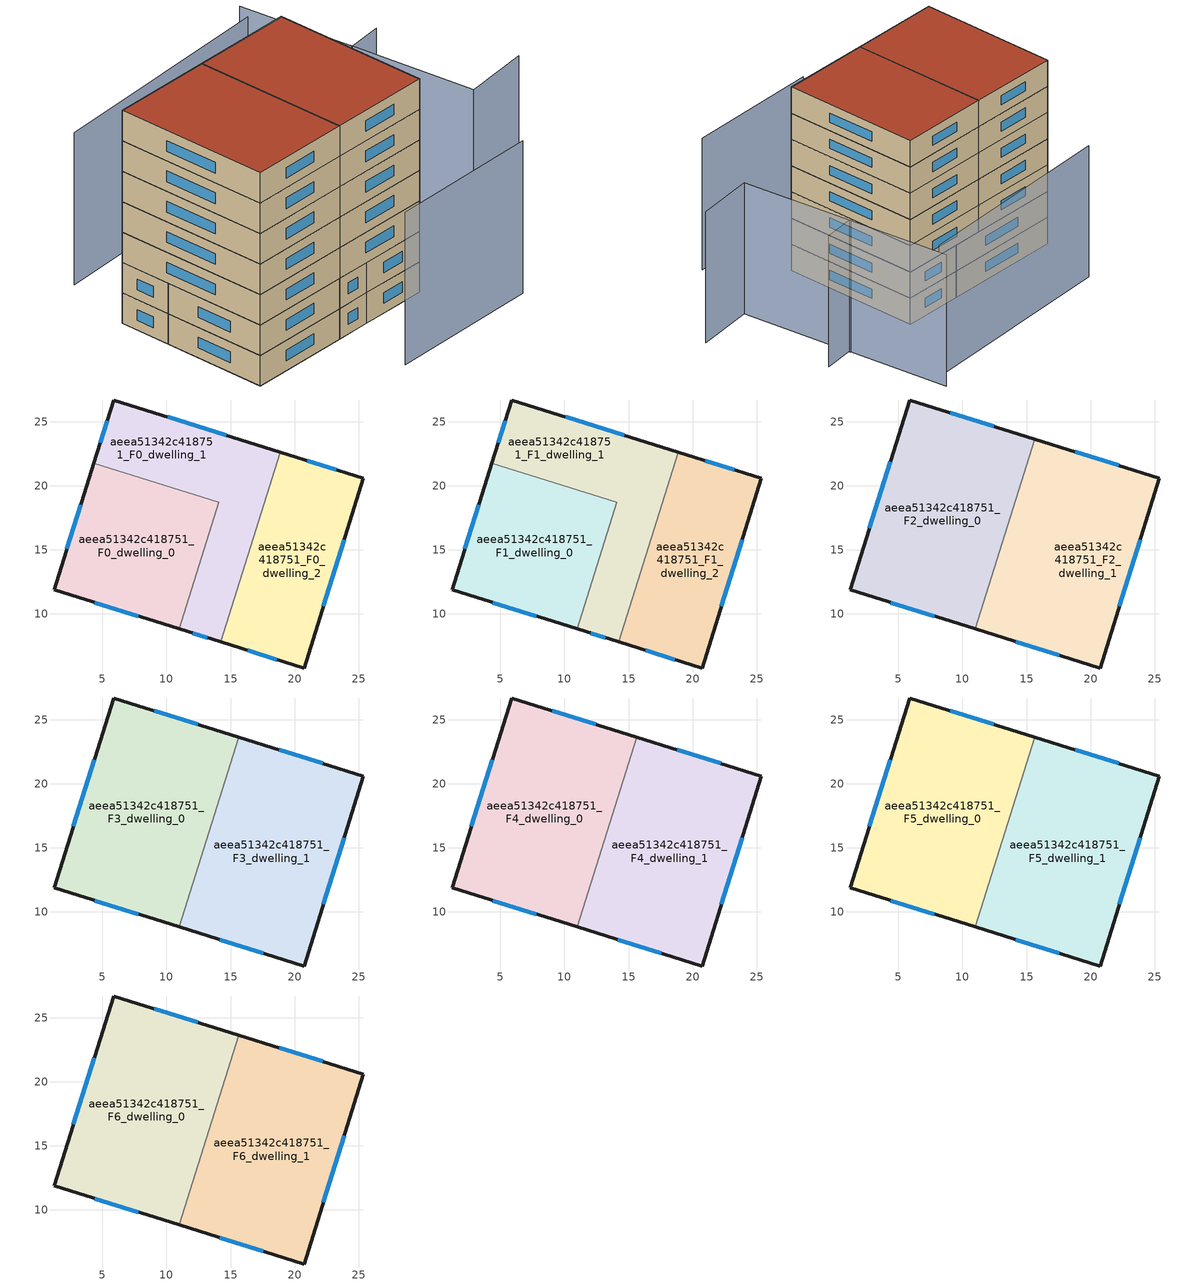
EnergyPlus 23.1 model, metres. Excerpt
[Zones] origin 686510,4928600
aeea51342c418751_F0_dwelling_0
 floor ground (EU_floor_Construction): 10.98,8.83 14.07,18.7 4.34,21.75 1.23,11.88 z0
 wall outside (EU_wall_Construction): 10.98,8.83 1.23,11.88 4.34,21.75 z0:3
 wall to aeea51342c418751_F0_dwelling_1 (EU_wall_Construction): 4.34,21.75 14.07,18.7 10.98,8.83 z0:3
 window (EU_Window_Construction): 7.81,9.82 4.4,10.89 / 2.24,15.09 3.33,18.54 z0.98:2.02
aeea51342c418751_F0_dwelling_1
 floor ground (EU_floor_Construction): 14.23,7.82 18.87,22.62 5.89,26.69 4.34,21.75 14.07,18.7 10.98,8.83 z0
 wall outside (EU_wall_Construction): 4.34,21.75 5.89,26.69 18.87,22.62 / 14.23,7.82 10.98,8.83 z0:3
 wall to aeea51342c418751_F0_dwelling_2 (EU_wall_Construction): 18.87,22.62 14.23,7.82 z0:3
 window (EU_Window_Construction): 4.84,23.35 5.39,25.08 / 10.11,25.37 14.65,23.94 / 13.18,8.15 12.04,8.5 z0.98:2.02
aeea51342c418751_F0_dwelling_2
 floor ground (EU_floor_Construction): 20.73,5.79 25.36,20.59 18.87,22.62 14.23,7.82 z0
 wall outside (EU_wall_Construction): 18.87,22.62 25.36,20.59 20.73,5.79 14.23,7.82 z0:3
 window (EU_Window_Construction): 20.98,21.96 23.25,21.25 / 23.86,15.77 22.24,10.6 / 18.62,6.45 16.35,7.16 z0.98:2.02
aeea51342c418751_F1_dwelling_0
 floor to aeea51342c418751_F0_dwelling_0 (EU_floor_Construction): 10.98,8.83 14.07,18.7 4.34,21.75 1.23,11.88 z3
 wall outside (EU_wall_Construction): 10.98,8.83 1.23,11.88 4.34,21.75 z3:6
 wall to aeea51342c418751_F1_dwelling_1 (EU_wall_Construction): 4.34,21.75 14.07,18.7 10.98,8.83 z3:6
 window (EU_Window_Construction): 7.81,9.82 4.4,10.89 / 2.24,15.09 3.33,18.54 z3.98:5.02
 ceiling adiabatic (EU_roof_Construction): 14.07,18.7 10.98,8.83 1.23,11.88 4.34,21.75 z6
aeea51342c418751_F1_dwelling_1
 floor to aeea51342c418751_F0_dwelling_1 (EU_floor_Construction): 14.23,7.82 18.87,22.62 5.89,26.69 4.34,21.75 14.07,18.7 10.98,8.83 z3
 wall outside (EU_wall_Construction): 4.34,21.75 5.89,26.69 18.87,22.62 / 14.23,7.82 10.98,8.83 z3:6
 wall to aeea51342c418751_F1_dwelling_2 (EU_wall_Construction): 18.87,22.62 14.23,7.82 z3:6
 window (EU_Window_Construction): 4.84,23.35 5.39,25.08 / 10.11,25.37 14.65,23.94 / 13.18,8.15 12.04,8.5 z3.98:5.02
 ceiling adiabatic (EU_roof_Construction): 15.62,23.64 10.99,8.83 14.07,18.7 4.34,21.75 5.89,26.69 z6
aeea51342c418751_F1_dwelling_2
 floor to aeea51342c418751_F0_dwelling_2 (EU_floor_Construction): 20.73,5.79 25.36,20.59 18.87,22.62 14.23,7.82 z3
 wall outside (EU_wall_Construction): 18.87,22.62 25.36,20.59 20.73,5.79 14.23,7.82 z3:6
 window (EU_Window_Construction): 20.98,21.96 23.25,21.25 / 23.86,15.77 22.24,10.6 / 18.62,6.45 16.35,7.16 z3.98:5.02
aeea51342c418751_F2_dwelling_0
 floor adiabatic (EU_floor_Construction): 10.99,8.83 15.62,23.64 5.89,26.69 1.23,11.88 z6
 wall outside (EU_wall_Construction): 10.99,8.83 1.23,11.88 5.89,26.69 15.62,23.64 z6:9
 wall to aeea51342c418751_F2_dwelling_1 (EU_wall_Construction): 15.62,23.64 10.99,8.83 z6:9
 window (EU_Window_Construction): 7.81,9.82 4.4,10.89 / 2.75,16.69 4.38,21.87 / 9.06,25.7 12.46,24.63 z6.98:8.02
aeea51342c418751_F2_dwelling_1
 floor to aeea51342c418751_F1_dwelling_1 (EU_floor_Construction): 14.23,7.82 18.87,22.62 15.62,23.64 10.99,8.83 z6
 floor to aeea51342c418751_F1_dwelling_2 (EU_floor_Construction): 20.73,5.79 25.36,20.59 18.87,22.62 14.23,7.82 z6
 wall outside (EU_wall_Construction): 15.62,23.64 25.36,20.59 20.73,5.79 10.99,8.83 z6:9
 window (EU_Window_Construction): 18.79,22.65 22.19,21.58 / 23.86,15.77 22.24,10.6 / 17.56,6.78 14.16,7.84 z6.98:8.02
aeea51342c418751_F3_dwelling_0
 floor to aeea51342c418751_F2_dwelling_0 (EU_floor_Construction): 10.99,8.83 15.62,23.64 5.89,26.69 1.23,11.88 z9
 wall outside (EU_wall_Construction): 10.99,8.83 1.23,11.88 5.89,26.69 15.62,23.64 z9:12
 wall to aeea51342c418751_F3_dwelling_1 (EU_wall_Construction): 15.62,23.64 10.99,8.83 z9:12
 window (EU_Window_Construction): 7.81,9.82 4.4,10.89 / 2.75,16.69 4.38,21.87 / 9.06,25.7 12.46,24.63 z9.98:11.02
aeea51342c418751_F3_dwelling_1
 floor to aeea51342c418751_F2_dwelling_1 (EU_floor_Construction): 20.73,5.79 25.36,20.59 15.62,23.64 10.99,8.83 z9
 wall outside (EU_wall_Construction): 15.62,23.64 25.36,20.59 20.73,5.79 10.99,8.83 z9:12
 window (EU_Window_Construction): 18.79,22.65 22.19,21.58 / 23.86,15.77 22.24,10.6 / 17.56,6.78 14.16,7.84 z9.98:11.02
aeea51342c418751_F4_dwelling_0
 floor to aeea51342c418751_F3_dwelling_0 (EU_floor_Construction): 10.99,8.83 15.62,23.64 5.89,26.69 1.23,11.88 z12
 wall outside (EU_wall_Construction): 10.99,8.83 1.23,11.88 5.89,26.69 15.62,23.64 z12:15
 wall to aeea51342c418751_F4_dwelling_1 (EU_wall_Construction): 15.62,23.64 10.99,8.83 z12:15
 window (EU_Window_Construction): 7.81,9.82 4.4,10.89 / 2.75,16.69 4.38,21.87 / 9.06,25.7 12.46,24.63 z12.98:14.02
aeea51342c418751_F4_dwelling_1
 floor to aeea51342c418751_F3_dwelling_1 (EU_floor_Construction): 20.73,5.79 25.36,20.59 15.62,23.64 10.99,8.83 z12
 wall outside (EU_wall_Construction): 15.62,23.64 25.36,20.59 20.73,5.79 10.99,8.83 z12:15
 window (EU_Window_Construction): 18.79,22.65 22.19,21.58 / 23.86,15.77 22.24,10.6 / 17.56,6.78 14.16,7.84 z12.98:14.02
aeea51342c418751_F5_dwelling_0
 floor to aeea51342c418751_F4_dwelling_0 (EU_floor_Construction): 10.99,8.83 15.62,23.64 5.89,26.69 1.23,11.88 z15
 wall outside (EU_wall_Construction): 10.99,8.83 1.23,11.88 5.89,26.69 15.62,23.64 z15:18
 wall to aeea51342c418751_F5_dwelling_1 (EU_wall_Construction): 15.62,23.64 10.99,8.83 z15:18
 window (EU_Window_Construction): 7.81,9.82 4.4,10.89 / 2.75,16.69 4.38,21.87 / 9.06,25.7 12.46,24.63 z15.98:17.02
aeea51342c418751_F5_dwelling_1
 floor to aeea51342c418751_F4_dwelling_1 (EU_floor_Construction): 20.73,5.79 25.36,20.59 15.62,23.64 10.99,8.83 z15
 wall outside (EU_wall_Construction): 15.62,23.64 25.36,20.59 20.73,5.79 10.99,8.83 z15:18
 window (EU_Window_Construction): 18.79,22.65 22.19,21.58 / 23.86,15.77 22.24,10.6 / 17.56,6.78 14.16,7.84 z15.98:17.02
aeea51342c418751_F6_dwelling_0
 floor to aeea51342c418751_F5_dwelling_0 (EU_floor_Construction): 10.99,8.83 15.62,23.64 5.89,26.69 1.23,11.88 z18
 wall outside (EU_wall_Construction): 10.99,8.83 1.23,11.88 5.89,26.69 15.62,23.64 z18:21
 wall to aeea51342c418751_F6_dwelling_1 (EU_wall_Construction): 15.62,23.64 10.99,8.83 z18:21
 window (EU_Window_Construction): 7.81,9.82 4.4,10.89 / 2.75,16.69 4.38,21.87 / 9.06,25.7 12.46,24.63 z18.98:20.02
 roof outside (EU_roof_Construction): 15.62,23.64 10.99,8.83 1.23,11.88 5.89,26.69 z21
aeea51342c418751_F6_dwelling_1
 floor to aeea51342c418751_F5_dwelling_1 (EU_floor_Construction): 20.73,5.79 25.36,20.59 15.62,23.64 10.99,8.83 z18
 wall outside (EU_wall_Construction): 15.62,23.64 25.36,20.59 20.73,5.79 10.99,8.83 z18:21
 window (EU_Window_Construction): 18.79,22.65 22.19,21.58 / 23.86,15.77 22.24,10.6 / 17.56,6.78 14.16,7.84 z18.98:20.02
 roof outside (EU_roof_Construction): 25.36,20.59 20.73,5.79 10.99,8.83 15.62,23.64 z21
shading: 9.38,2.08 24.09,-2.25 / 36.68,3.67 30.1,4.93 / 30.1,4.93 32.49,17.38 / 35.92,16.52 32.45,17.19 / 32.45,17.19 34.62,28.52 / 33.25,27.2 10.01,32.92 z0:15
[Building]
EU S2 Campaign: North Axis=0; Terrain=City; Solar Distribution=FullExterior
[Site:Location]
Bologna: Latitude=44.5; Longitude=11.25; Time Zone=1; Elevation=37
[SizingPeriod:WeatherFileDays]
AnnualSizingPeriod: Begin Month=1; Begin Day of Month=1; End Month=12; End Day of Month=31; Day of Week for Start Day=Monday; Use Weather File Daylight Saving Period=No; Use Weather File Rain and Snow Indicators=No
[MATERIAL]
EU_InternalMass_Material: Roughness=MediumRough; Thickness=0.1; Conductivity=1; Density=1800; Specific Heat=900; Thermal Absorptance=0.9; Solar Absorptance=0.7; Visible Absorptance=0.7
[MATERIAL:NOMASS] Roughness=MediumRough; Thermal Absorptance=0.9; Solar Absorptance=0.7; Visible Absorptance=0.7
Name | Thermal Resistance
EU_wall_NoMass | 0.905828
EU_roof_NoMass | 0.37593
EU_floor_NoMass | 0.67114
[WINDOWMATERIAL:SIMPLEGLAZINGSYSTEM]
EU_Window_SimpleGlazing: UFactor=4.52486; Solar Heat Gain Coefficient=0.85; Visible Transmittance=0.85
[CONSTRUCTION]
EU_wall_Construction: EU_wall_NoMass
EU_roof_Construction: EU_roof_NoMass
EU_floor_Construction: EU_floor_NoMass
EU_InternalMass_Construction: EU_InternalMass_Material
EU_Window_Construction: EU_Window_SimpleGlazing
[ZONE] Type=1; Multiplier=1; Ceiling Height=autocalculate; Floor Area=autocalculate; Part of Total Floor Area=Yes
Name | Volume
aeea51342c418751_F0_dwelling_0; aeea51342c418751_F1_dwelling_0 | 316.751
aeea51342c418751_F2_dwelling_0; aeea51342c418751_F3_dwelling_0; aeea51342c418751_F4_dwelling_0; aeea51342c418751_F5_dwelling_0; aeea51342c418751_F6_dwelling_0 | 475.178
aeea51342c418751_F0_dwelling_1; aeea51342c418751_F1_dwelling_1; aeea51342c418751_F0_dwelling_2; aeea51342c418751_F1_dwelling_2 | 316.778
aeea51342c418751_F2_dwelling_1; aeea51342c418751_F3_dwelling_1; aeea51342c418751_F4_dwelling_1; aeea51342c418751_F5_dwelling_1; aeea51342c418751_F6_dwelling_1 | 475.171
[INTERNALMASS] Construction=EU_InternalMass_Construction
Name | Zone or ZoneList | Surface Area
aeea51342c418751_F0_dwelling_0_EU_InternalMass | aeea51342c418751_F0_dwelling_0 | 105.587
aeea51342c418751_F0_dwelling_1_EU_InternalMass | aeea51342c418751_F0_dwelling_1 | 105.592
aeea51342c418751_F0_dwelling_2_EU_InternalMass | aeea51342c418751_F0_dwelling_2 | 105.592
aeea51342c418751_F1_dwelling_0_EU_InternalMass | aeea51342c418751_F1_dwelling_0 | 105.587
aeea51342c418751_F1_dwelling_1_EU_InternalMass | aeea51342c418751_F1_dwelling_1 | 105.592
aeea51342c418751_F1_dwelling_2_EU_InternalMass | aeea51342c418751_F1_dwelling_2 | 105.592
aeea51342c418751_F2_dwelling_0_EU_InternalMass | aeea51342c418751_F2_dwelling_0 | 158.393
aeea51342c418751_F2_dwelling_1_EU_InternalMass | aeea51342c418751_F2_dwelling_1 | 158.391
aeea51342c418751_F3_dwelling_0_EU_InternalMass | aeea51342c418751_F3_dwelling_0 | 158.393
aeea51342c418751_F3_dwelling_1_EU_InternalMass | aeea51342c418751_F3_dwelling_1 | 158.391
aeea51342c418751_F4_dwelling_0_EU_InternalMass | aeea51342c418751_F4_dwelling_0 | 158.393
aeea51342c418751_F4_dwelling_1_EU_InternalMass | aeea51342c418751_F4_dwelling_1 | 158.391
aeea51342c418751_F5_dwelling_0_EU_InternalMass | aeea51342c418751_F5_dwelling_0 | 158.393
aeea51342c418751_F5_dwelling_1_EU_InternalMass | aeea51342c418751_F5_dwelling_1 | 158.391
aeea51342c418751_F6_dwelling_0_EU_InternalMass | aeea51342c418751_F6_dwelling_0 | 158.393
aeea51342c418751_F6_dwelling_1_EU_InternalMass | aeea51342c418751_F6_dwelling_1 | 158.391
[OTHEREQUIPMENT] Fuel Type=Electricity; Design Level Calculation Method=Watts/Area; Power per Zone Floor Area=1; Fraction Latent=0; Fraction Radiant=0; Fraction Lost=0; Carbon Dioxide Generation Rate=0; EndUse Subcategory=EU_Step8_InternalGains
Name | Zone or ZoneList or Space or SpaceList | Schedule
EU_Step8_InternalGain_aeea51342c418751_F0_dwelling_0_f000 | aeea51342c418751_F0_dwelling_0 | EU_Step8_GainSchedule_aeea51342c418751_F0_dwelling_0_f000
EU_Step8_InternalGain_aeea51342c418751_F0_dwelling_1_f000 | aeea51342c418751_F0_dwelling_1 | EU_Step8_GainSchedule_aeea51342c418751_F0_dwelling_1_f000
EU_Step8_InternalGain_aeea51342c418751_F0_dwelling_2_f000 | aeea51342c418751_F0_dwelling_2 | EU_Step8_GainSchedule_aeea51342c418751_F0_dwelling_2_f000
EU_Step8_InternalGain_aeea51342c418751_F1_dwelling_0_f000 | aeea51342c418751_F1_dwelling_0 | EU_Step8_GainSchedule_aeea51342c418751_F1_dwelling_0_f000
EU_Step8_InternalGain_aeea51342c418751_F1_dwelling_1_f000 | aeea51342c418751_F1_dwelling_1 | EU_Step8_GainSchedule_aeea51342c418751_F1_dwelling_1_f000
EU_Step8_InternalGain_aeea51342c418751_F1_dwelling_2_f000 | aeea51342c418751_F1_dwelling_2 | EU_Step8_GainSchedule_aeea51342c418751_F1_dwelling_2_f000
EU_Step8_InternalGain_aeea51342c418751_F2_dwelling_0_f000 | aeea51342c418751_F2_dwelling_0 | EU_Step8_GainSchedule_aeea51342c418751_F2_dwelling_0_f000
EU_Step8_InternalGain_aeea51342c418751_F2_dwelling_1_f000 | aeea51342c418751_F2_dwelling_1 | EU_Step8_GainSchedule_aeea51342c418751_F2_dwelling_1_f000
EU_Step8_InternalGain_aeea51342c418751_F3_dwelling_0_f000 | aeea51342c418751_F3_dwelling_0 | EU_Step8_GainSchedule_aeea51342c418751_F3_dwelling_0_f000
EU_Step8_InternalGain_aeea51342c418751_F3_dwelling_1_f000 | aeea51342c418751_F3_dwelling_1 | EU_Step8_GainSchedule_aeea51342c418751_F3_dwelling_1_f000
EU_Step8_InternalGain_aeea51342c418751_F4_dwelling_0_f000 | aeea51342c418751_F4_dwelling_0 | EU_Step8_GainSchedule_aeea51342c418751_F4_dwelling_0_f000
EU_Step8_InternalGain_aeea51342c418751_F4_dwelling_1_f000 | aeea51342c418751_F4_dwelling_1 | EU_Step8_GainSchedule_aeea51342c418751_F4_dwelling_1_f000
EU_Step8_InternalGain_aeea51342c418751_F5_dwelling_0_f000 | aeea51342c418751_F5_dwelling_0 | EU_Step8_GainSchedule_aeea51342c418751_F5_dwelling_0_f000
EU_Step8_InternalGain_aeea51342c418751_F5_dwelling_1_f000 | aeea51342c418751_F5_dwelling_1 | EU_Step8_GainSchedule_aeea51342c418751_F5_dwelling_1_f000
EU_Step8_InternalGain_aeea51342c418751_F6_dwelling_0_f000 | aeea51342c418751_F6_dwelling_0 | EU_Step8_GainSchedule_aeea51342c418751_F6_dwelling_0_f000
EU_Step8_InternalGain_aeea51342c418751_F6_dwelling_1_f000 | aeea51342c418751_F6_dwelling_1 | EU_Step8_GainSchedule_aeea51342c418751_F6_dwelling_1_f000
[ZONEVENTILATION:DESIGNFLOWRATE] Schedule=EU_AlwaysOn; Design Flow Rate Calculation Method=AirChanges/Hour; Air Changes per Hour=0.73129; Ventilation Type=Natural; Fan Pressure Rise=0; Fan Total Efficiency=1; Constant Term Coefficient=1; Temperature Term Coefficient=0; Velocity Term Coefficient=0; Velocity Squared Term Coefficient=0; Minimum Indoor Temperature=-100; Maximum Indoor Temperature=100; Delta Temperature=-100; Minimum Outdoor Temperature=-100; Maximum Outdoor Temperature=100; Maximum Wind Speed=40
Name | Zone or ZoneList or Space or SpaceList
EU_ConstantAir_aeea51342c418751_F0_dwelling_0 | aeea51342c418751_F0_dwelling_0
EU_ConstantAir_aeea51342c418751_F0_dwelling_1 | aeea51342c418751_F0_dwelling_1
EU_ConstantAir_aeea51342c418751_F0_dwelling_2 | aeea51342c418751_F0_dwelling_2
EU_ConstantAir_aeea51342c418751_F1_dwelling_0 | aeea51342c418751_F1_dwelling_0
EU_ConstantAir_aeea51342c418751_F1_dwelling_1 | aeea51342c418751_F1_dwelling_1
EU_ConstantAir_aeea51342c418751_F1_dwelling_2 | aeea51342c418751_F1_dwelling_2
EU_ConstantAir_aeea51342c418751_F2_dwelling_0 | aeea51342c418751_F2_dwelling_0
EU_ConstantAir_aeea51342c418751_F2_dwelling_1 | aeea51342c418751_F2_dwelling_1
EU_ConstantAir_aeea51342c418751_F3_dwelling_0 | aeea51342c418751_F3_dwelling_0
EU_ConstantAir_aeea51342c418751_F3_dwelling_1 | aeea51342c418751_F3_dwelling_1
EU_ConstantAir_aeea51342c418751_F4_dwelling_0 | aeea51342c418751_F4_dwelling_0
EU_ConstantAir_aeea51342c418751_F4_dwelling_1 | aeea51342c418751_F4_dwelling_1
EU_ConstantAir_aeea51342c418751_F5_dwelling_0 | aeea51342c418751_F5_dwelling_0
EU_ConstantAir_aeea51342c418751_F5_dwelling_1 | aeea51342c418751_F5_dwelling_1
EU_ConstantAir_aeea51342c418751_F6_dwelling_0 | aeea51342c418751_F6_dwelling_0
EU_ConstantAir_aeea51342c418751_F6_dwelling_1 | aeea51342c418751_F6_dwelling_1
[HVACTEMPLATE:THERMOSTAT] Constant Heating Setpoint=20; Constant Cooling Setpoint=50
EU_HeatOnly_aeea51342c418751_F0_dwelling_0; EU_HeatOnly_aeea51342c418751_F0_dwelling_1; EU_HeatOnly_aeea51342c418751_F0_dwelling_2; EU_HeatOnly_aeea51342c418751_F1_dwelling_0; EU_HeatOnly_aeea51342c418751_F1_dwelling_1; EU_HeatOnly_aeea51342c418751_F1_dwelling_2; EU_HeatOnly_aeea51342c418751_F2_dwelling_0; EU_HeatOnly_aeea51342c418751_F2_dwelling_1; EU_HeatOnly_aeea51342c418751_F3_dwelling_0; EU_HeatOnly_aeea51342c418751_F3_dwelling_1; EU_HeatOnly_aeea51342c418751_F4_dwelling_0; EU_HeatOnly_aeea51342c418751_F4_dwelling_1; EU_HeatOnly_aeea51342c418751_F5_dwelling_0; EU_HeatOnly_aeea51342c418751_F5_dwelling_1; EU_HeatOnly_aeea51342c418751_F6_dwelling_0; EU_HeatOnly_aeea51342c418751_F6_dwelling_1
[HVACTEMPLATE:ZONE:IDEALLOADSAIRSYSTEM] System Availability Schedule=EU_AlwaysOn; Maximum Heating Supply Air Temperature=50; Minimum Cooling Supply Air Temperature=13; Maximum Heating Supply Air Humidity Ratio=0.0156; Minimum Cooling Supply Air Humidity Ratio=0.0077; Heating Limit=NoLimit; Cooling Limit=NoLimit; Heating Availability Schedule=EU_AlwaysOn; Cooling Availability Schedule=EU_CoolingOff; Dehumidification Control Type=ConstantSensibleHeatRatio; Cooling Sensible Heat Ratio=0.7; Dehumidification Setpoint=60; Humidification Control Type=None; Humidification Setpoint=30; Outdoor Air Method=None; Outdoor Air Flow Rate per Person=0.00944; Outdoor Air Flow Rate per Zone Floor Area=0; Outdoor Air Flow Rate per Zone=0; Demand Controlled Ventilation Type=None; Outdoor Air Economizer Type=NoEconomizer; Heat Recovery Type=None; Sensible Heat Recovery Effectiveness=0.7; Latent Heat Recovery Effectiveness=0.65
Name | Template Thermostat
aeea51342c418751_F0_dwelling_0 | EU_HeatOnly_aeea51342c418751_F0_dwelling_0
aeea51342c418751_F0_dwelling_1 | EU_HeatOnly_aeea51342c418751_F0_dwelling_1
aeea51342c418751_F0_dwelling_2 | EU_HeatOnly_aeea51342c418751_F0_dwelling_2
aeea51342c418751_F1_dwelling_0 | EU_HeatOnly_aeea51342c418751_F1_dwelling_0
aeea51342c418751_F1_dwelling_1 | EU_HeatOnly_aeea51342c418751_F1_dwelling_1
aeea51342c418751_F1_dwelling_2 | EU_HeatOnly_aeea51342c418751_F1_dwelling_2
aeea51342c418751_F2_dwelling_0 | EU_HeatOnly_aeea51342c418751_F2_dwelling_0
aeea51342c418751_F2_dwelling_1 | EU_HeatOnly_aeea51342c418751_F2_dwelling_1
aeea51342c418751_F3_dwelling_0 | EU_HeatOnly_aeea51342c418751_F3_dwelling_0
aeea51342c418751_F3_dwelling_1 | EU_HeatOnly_aeea51342c418751_F3_dwelling_1
aeea51342c418751_F4_dwelling_0 | EU_HeatOnly_aeea51342c418751_F4_dwelling_0
aeea51342c418751_F4_dwelling_1 | EU_HeatOnly_aeea51342c418751_F4_dwelling_1
aeea51342c418751_F5_dwelling_0 | EU_HeatOnly_aeea51342c418751_F5_dwelling_0
aeea51342c418751_F5_dwelling_1 | EU_HeatOnly_aeea51342c418751_F5_dwelling_1
aeea51342c418751_F6_dwelling_0 | EU_HeatOnly_aeea51342c418751_F6_dwelling_0
aeea51342c418751_F6_dwelling_1 | EU_HeatOnly_aeea51342c418751_F6_dwelling_1
[SIZING:ZONE] Zone Cooling Design Supply Air Temperature Input Method=SupplyAirTemperature; Zone Cooling Design Supply Air Temperature=13; Zone Heating Design Supply Air Temperature Input Method=SupplyAirTemperature; Zone Heating Design Supply Air Temperature=50; Zone Cooling Design Supply Air Humidity Ratio=0.008; Zone Heating Design Supply Air Humidity Ratio=0.008; Cooling Design Air Flow Method=DesignDay; Cooling Design Air Flow Rate=0; Cooling Minimum Air Flow per Zone Floor Area=0.000762; Cooling Minimum Air Flow=0; Cooling Minimum Air Flow Fraction=0.2; Heating Design Air Flow Method=DesignDay; Heating Design Air Flow Rate=0; Heating Maximum Air Flow per Zone Floor Area=0.002032; Heating Maximum Air Flow=0.141576; Heating Maximum Air Flow Fraction=0.3; Account for Dedicated Outdoor Air System=No; Dedicated Outdoor Air System Control Strategy=NeutralSupplyAir; Dedicated Outdoor Air Low Setpoint Temperature for Design=autosize; Dedicated Outdoor Air High Setpoint Temperature for Design=autosize; Zone Load Sizing Method=Sensible Load Only No Latent Load; Zone Latent Cooling Design Supply Air Humidity Ratio Input Method=HumidityRatioDifference; Zone Cooling Design Supply Air Humidity Ratio Difference=0.005; Zone Latent Heating Design Supply Air Humidity Ratio Input Method=HumidityRatioDifference; Zone Humidification Design Supply Air Humidity Ratio Difference=0.005
aeea51342c418751_F0_dwelling_0; aeea51342c418751_F0_dwelling_1; aeea51342c418751_F0_dwelling_2; aeea51342c418751_F1_dwelling_0; aeea51342c418751_F1_dwelling_1; aeea51342c418751_F1_dwelling_2; aeea51342c418751_F2_dwelling_0; aeea51342c418751_F2_dwelling_1; aeea51342c418751_F3_dwelling_0; aeea51342c418751_F3_dwelling_1; aeea51342c418751_F4_dwelling_0; aeea51342c418751_F4_dwelling_1; aeea51342c418751_F5_dwelling_0; aeea51342c418751_F5_dwelling_1; aeea51342c418751_F6_dwelling_0; aeea51342c418751_F6_dwelling_1
[SCHEDULE:CONSTANT]
Name | Hourly Value
EU_AlwaysOn | 1
EU_CoolingOff | 0
[SCHEDULE:FILE] Column Number=1; Rows to Skip at Top=0; Number of Hours of Data=8760; Column Separator=Comma; Interpolate to Timestep=No; Minutes per Item=60; Adjust Schedule for Daylight Savings=Yes
Name | File
EU_Step8_GainSchedule_aeea51342c418751_F0_dwelling_0_f000 | ../../schedules/aeea51342c418751/aeea51342c418751_F0_dwelling_0_f000_gain.csv
EU_Step8_GainSchedule_aeea51342c418751_F0_dwelling_1_f000 | ../../schedules/aeea51342c418751/aeea51342c418751_F0_dwelling_1_f000_gain.csv
EU_Step8_GainSchedule_aeea51342c418751_F0_dwelling_2_f000 | ../../schedules/aeea51342c418751/aeea51342c418751_F0_dwelling_2_f000_gain.csv
EU_Step8_GainSchedule_aeea51342c418751_F1_dwelling_0_f000 | ../../schedules/aeea51342c418751/aeea51342c418751_F1_dwelling_0_f000_gain.csv
EU_Step8_GainSchedule_aeea51342c418751_F1_dwelling_1_f000 | ../../schedules/aeea51342c418751/aeea51342c418751_F1_dwelling_1_f000_gain.csv
EU_Step8_GainSchedule_aeea51342c418751_F1_dwelling_2_f000 | ../../schedules/aeea51342c418751/aeea51342c418751_F1_dwelling_2_f000_gain.csv
EU_Step8_GainSchedule_aeea51342c418751_F2_dwelling_0_f000 | ../../schedules/aeea51342c418751/aeea51342c418751_F2_dwelling_0_f000_gain.csv
EU_Step8_GainSchedule_aeea51342c418751_F2_dwelling_1_f000 | ../../schedules/aeea51342c418751/aeea51342c418751_F2_dwelling_1_f000_gain.csv
EU_Step8_GainSchedule_aeea51342c418751_F3_dwelling_0_f000 | ../../schedules/aeea51342c418751/aeea51342c418751_F3_dwelling_0_f000_gain.csv
EU_Step8_GainSchedule_aeea51342c418751_F3_dwelling_1_f000 | ../../schedules/aeea51342c418751/aeea51342c418751_F3_dwelling_1_f000_gain.csv
EU_Step8_GainSchedule_aeea51342c418751_F4_dwelling_0_f000 | ../../schedules/aeea51342c418751/aeea51342c418751_F4_dwelling_0_f000_gain.csv
EU_Step8_GainSchedule_aeea51342c418751_F4_dwelling_1_f000 | ../../schedules/aeea51342c418751/aeea51342c418751_F4_dwelling_1_f000_gain.csv
EU_Step8_GainSchedule_aeea51342c418751_F5_dwelling_0_f000 | ../../schedules/aeea51342c418751/aeea51342c418751_F5_dwelling_0_f000_gain.csv
EU_Step8_GainSchedule_aeea51342c418751_F5_dwelling_1_f000 | ../../schedules/aeea51342c418751/aeea51342c418751_F5_dwelling_1_f000_gain.csv
EU_Step8_GainSchedule_aeea51342c418751_F6_dwelling_0_f000 | ../../schedules/aeea51342c418751/aeea51342c418751_F6_dwelling_0_f000_gain.csv
EU_Step8_GainSchedule_aeea51342c418751_F6_dwelling_1_f000 | ../../schedules/aeea51342c418751/aeea51342c418751_F6_dwelling_1_f000_gain.csv
